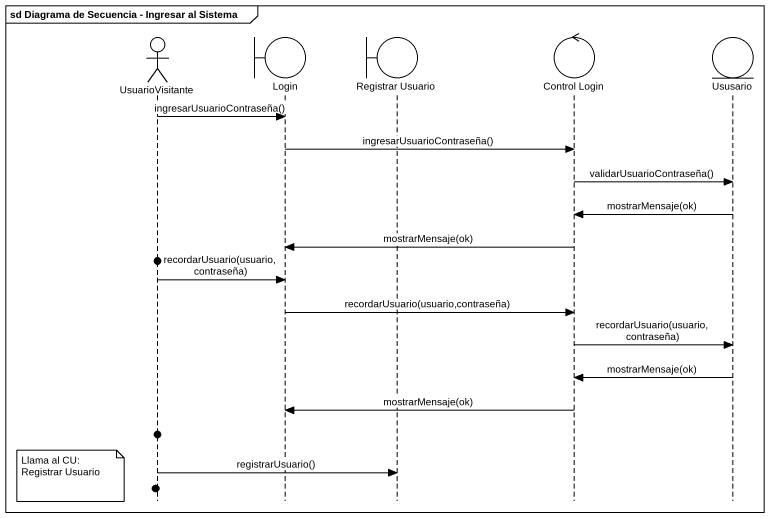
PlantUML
@startuml
mainframe sd Diagrama de Secuencia - Ingresar al Sistema
hide footbox
actor UsuarioVisitante
boundary Login
boundary "Registrar Usuario" as Registrar_Usuario
control "Control Login" as Control_Login
entity Ususario

UsuarioVisitante -> Login : ingresarUsuarioContraseña()
Login -> Control_Login : ingresarUsuarioContraseña()
Control_Login -> Ususario : validarUsuarioContraseña()
Ususario -> Control_Login : mostrarMensaje(ok)
Control_Login -> Login : mostrarMensaje(ok)
UsuarioVisitante -> Login : recordarUsuario(usuario,contraseña)
Login -> Control_Login : recordarUsuario(usuario,contraseña)
Control_Login -> Ususario : recordarUsuario(usuario,contraseña)
Ususario -> Control_Login : mostrarMensaje(ok)
Control_Login -> Login : mostrarMensaje(ok)
UsuarioVisitante -> Registrar_Usuario : registrarUsuario()
note left of UsuarioVisitante : Llama al CU: Registrar Usuario
@enduml
